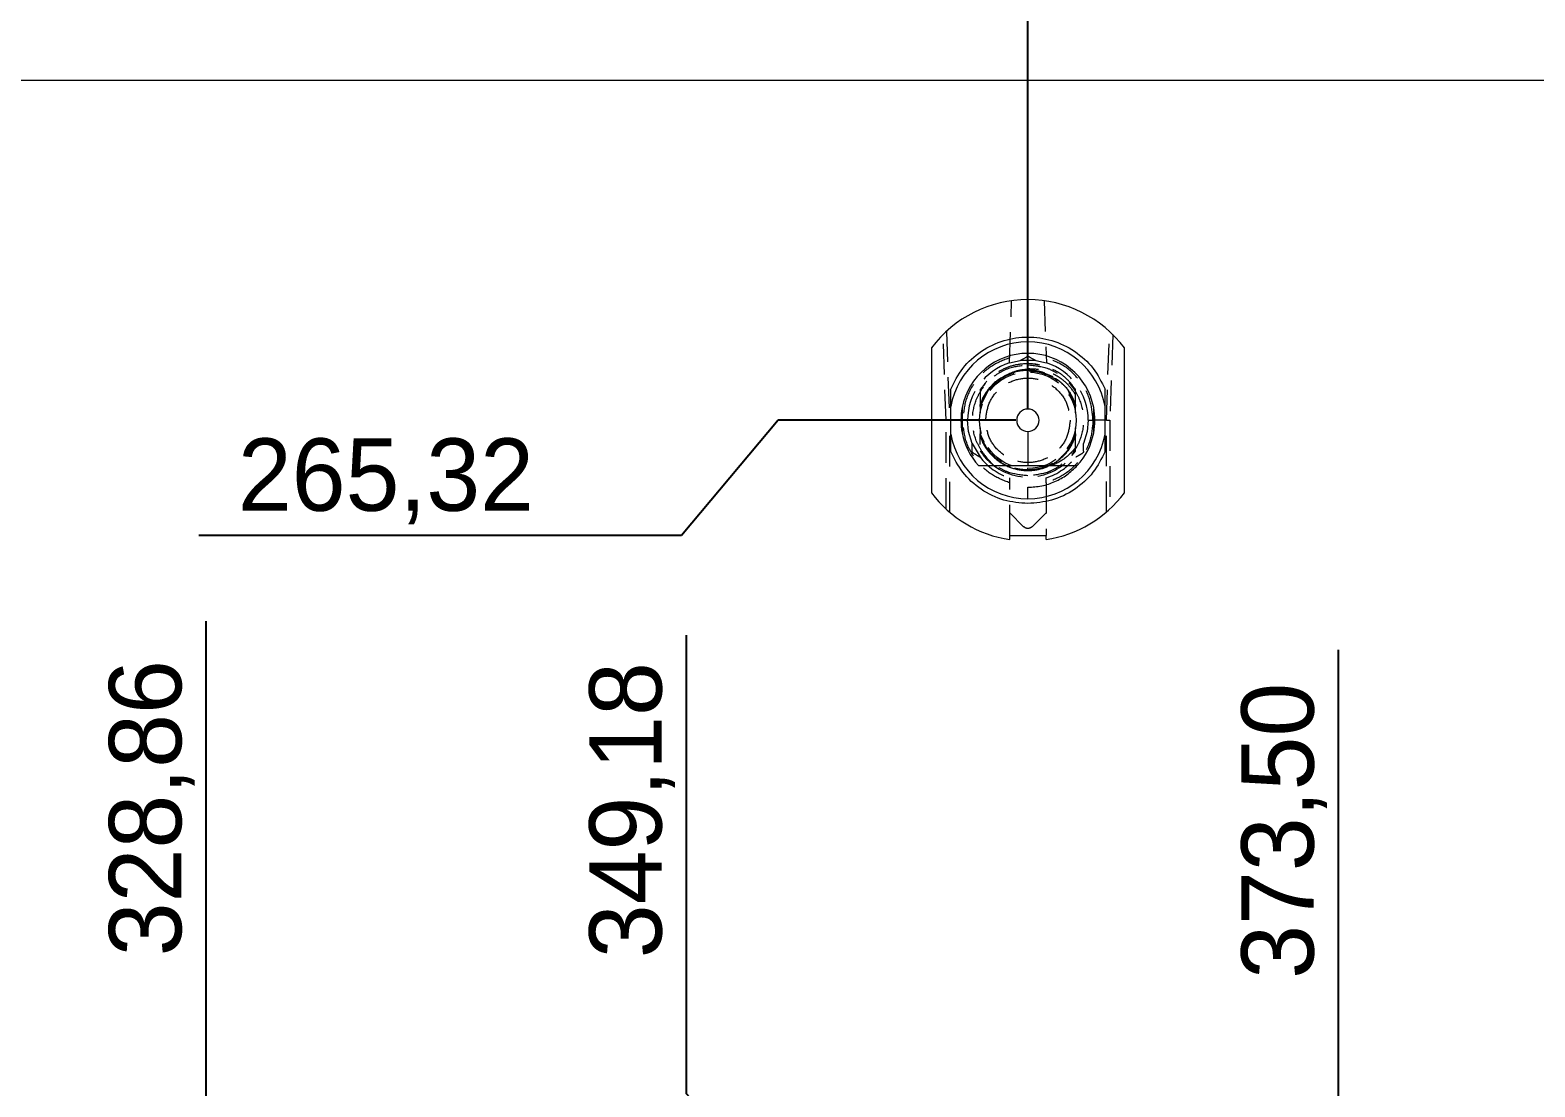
# Model space of a CAD drawing. Header units: millimetres. Extents: x -64 to 530, y -86 to 334.
# Drawn here: x 318.4 to 380.7, y 237.7 to 281.5 of the extents above; entities that cross this region are included whole.
import ezdxf

# ---------------------------------------------------------------- set-up
doc = ezdxf.new("R2010")
doc.units = ezdxf.units.MM
doc.header["$PDSIZE"] = -1
doc.linetypes.add('HIDDEN', pattern=[1.905, 1.27, -0.635])
doc.dimstyles.new('ISO-25', dxfattribs={"dimtxt": 2.5, "dimasz": 2.5, "dimexe": 1.25, "dimexo": 0.625, "dimtad": 1, "dimtxsty": 'Standard', "dimcen": 2.5, "dimadec": 0, "dimazin": 0, "dimtfac": 1, "dimtmove": 0, "dimatfit": 3, "dimfxl": 0, "dimarcsym": 0})

# ---------------------------------------------------------------- blocks, each defined once
blk = doc.blocks.new('*D35')
at = {"color": 0, "lineweight": -2}
for p, q in [((437.684, 297.079), (437.684, 315.579)), ((431.8, 293.079), (437.684, 297.079)), ((431.8, 279.9), (431.8, 293.079))]:
    blk.add_line(p, q, dxfattribs=at)
at = {"layer": 'Defpoints', "color": 0}
for p in [(437.684, 301.079), (431.8, 279.4), (0, 0)]:
    blk.add_point(p, dxfattribs=at)
at = {"color": 0, "insert": (435.434, 308.579), "char_height": 3, "attachment_point": 5, "rotation": 90}
blk.add_mtext('431,80', dxfattribs=at)
blk = doc.blocks.new('*D48')
at = {"color": 0, "lineweight": -2}
for p, q in [((355.301, 295.339), (355.301, 315.339)), ((359.73, 291.339), (355.301, 295.339)), ((359.73, 265.82), (359.73, 291.339))]:
    blk.add_line(p, q, dxfattribs=at)
at = {"layer": 'Defpoints', "color": 0}
for p in [(355.301, 299.339), (359.73, 265.32), (0, 0)]:
    blk.add_point(p, dxfattribs=at)
at = {"color": 0, "insert": (353.051, 307.589), "char_height": 3, "attachment_point": 5, "rotation": 90}
blk.add_mtext('359,73', dxfattribs=at)
blk = doc.blocks.new('*D49')
at = {"color": 0, "lineweight": -2}
for p, q in [((349.375, 265.32), (345.375, 260.541)), ((359.23, 265.32), (349.375, 265.32)), ((345.375, 260.541), (325.375, 260.541))]:
    blk.add_line(p, q, dxfattribs=at)
at = {"layer": 'Defpoints', "color": 0}
for p in [(359.73, 265.32), (341.375, 260.541), (0, 0)]:
    blk.add_point(p, dxfattribs=at)
at = {"color": 0, "insert": (333.125, 262.791), "char_height": 3, "attachment_point": 5}
blk.add_mtext('265,32', dxfattribs=at)
blk = doc.blocks.new('*D50')
at = {"color": 0, "lineweight": -2}
for p, q in [((411.281, 297.743), (411.281, 316.243)), ((415.9, 293.743), (411.281, 297.743)), ((415.9, 279.97), (415.9, 293.743))]:
    blk.add_line(p, q, dxfattribs=at)
at = {"layer": 'Defpoints', "color": 0}
for p in [(411.281, 301.743), (415.9, 279.47), (0, 0)]:
    blk.add_point(p, dxfattribs=at)
at = {"color": 0, "insert": (409.031, 309.243), "char_height": 3, "attachment_point": 5, "rotation": 90}
blk.add_mtext('415,90', dxfattribs=at)
blk = doc.blocks.new('*D51')
at = {"color": 0, "lineweight": -2}
for p, q in [((441.42, 274.4), (445.42, 275.871)), ((445.42, 275.871), (464.92, 275.871)), ((425.95, 274.4), (441.42, 274.4))]:
    blk.add_line(p, q, dxfattribs=at)
at = {"layer": 'Defpoints', "color": 0}
for p in [(449.42, 275.871), (425.45, 274.4), (0, 0)]:
    blk.add_point(p, dxfattribs=at)
at = {"color": 0, "insert": (457.42, 278.121), "char_height": 3, "attachment_point": 5}
blk.add_mtext('274,40', dxfattribs=at)
blk = doc.blocks.new('*D52')
at = {"color": 0, "lineweight": -2}
for p, q in [((423.283, 294.998), (423.283, 314.998)), ((425.45, 290.998), (423.283, 294.998)), ((425.45, 274.9), (425.45, 290.998))]:
    blk.add_line(p, q, dxfattribs=at)
at = {"layer": 'Defpoints', "color": 0}
for p in [(423.283, 298.998), (425.45, 274.4), (0, 0)]:
    blk.add_point(p, dxfattribs=at)
at = {"color": 0, "insert": (421.033, 307.248), "char_height": 3, "attachment_point": 5, "rotation": 90}
blk.add_mtext('425,45', dxfattribs=at)
blk = doc.blocks.new('*D77')
at = {"color": 0, "lineweight": -2}
for p, q in [((404.526, 297.682), (404.526, 316.182)), ((412.401, 293.682), (404.526, 297.682)), ((412.401, 279.9), (412.401, 293.682))]:
    blk.add_line(p, q, dxfattribs=at)
at = {"layer": 'Defpoints', "color": 0}
for p in [(404.526, 301.682), (412.401, 279.4), (0, 0)]:
    blk.add_point(p, dxfattribs=at)
at = {"color": 0, "insert": (402.276, 309.182), "char_height": 3, "attachment_point": 5, "rotation": 90}
blk.add_mtext('412,40', dxfattribs=at)
blk = doc.blocks.new('*D78')
at = {"color": 0, "lineweight": -2}
for p, q in [((417.265, 297.291), (417.265, 315.791)), ((419.399, 293.291), (417.265, 297.291)), ((419.399, 279.9), (419.399, 293.291))]:
    blk.add_line(p, q, dxfattribs=at)
at = {"layer": 'Defpoints', "color": 0}
for p in [(417.265, 301.291), (419.399, 279.4), (0, 0)]:
    blk.add_point(p, dxfattribs=at)
at = {"color": 0, "insert": (415.015, 308.791), "char_height": 3, "attachment_point": 5, "rotation": 90}
blk.add_mtext('419,40', dxfattribs=at)
blk = doc.blocks.new('*D119')
at = {"color": 0, "lineweight": -2}
for p, q in [((393.843, 235.159), (393.843, 254.159)), ((396, 231.159), (393.843, 235.159)), ((396, 225.095), (396, 231.159))]:
    blk.add_line(p, q, dxfattribs=at)
at = {"layer": 'Defpoints', "color": 0}
for p in [(393.843, 239.159), (396, 224.595), (0, 0)]:
    blk.add_point(p, dxfattribs=at)
at = {"color": 0, "insert": (391.593, 246.909), "char_height": 3, "attachment_point": 5, "rotation": 90}
blk.add_mtext('396,00', dxfattribs=at)
blk = doc.blocks.new('*D120')
at = {"color": 0, "lineweight": -2}
for p, q in [((372.602, 236.309), (372.602, 255.809)), ((373.5, 232.309), (372.602, 236.309)), ((373.5, 225.095), (373.5, 232.309))]:
    blk.add_line(p, q, dxfattribs=at)
at = {"layer": 'Defpoints', "color": 0}
for p in [(372.602, 240.309), (373.5, 224.595), (0, 0)]:
    blk.add_point(p, dxfattribs=at)
at = {"color": 0, "insert": (370.352, 248.309), "char_height": 3, "attachment_point": 5, "rotation": 90}
blk.add_mtext('373,50', dxfattribs=at)
blk = doc.blocks.new('*D121')
at = {"color": 0, "lineweight": -2}
for p, q in [((345.579, 237.414), (345.579, 256.414)), ((349.175, 233.414), (345.579, 237.414)), ((349.175, 225.095), (349.175, 233.414))]:
    blk.add_line(p, q, dxfattribs=at)
at = {"layer": 'Defpoints', "color": 0}
for p in [(345.579, 241.414), (349.175, 224.595), (0, 0)]:
    blk.add_point(p, dxfattribs=at)
at = {"color": 0, "insert": (343.329, 249.164), "char_height": 3, "attachment_point": 5, "rotation": 90}
blk.add_mtext('349,18', dxfattribs=at)
blk = doc.blocks.new('*D122')
at = {"color": 0, "lineweight": -2}
for p, q in [((325.674, 236.995), (325.674, 256.995)), ((328.855, 232.995), (325.674, 236.995)), ((328.855, 225.095), (328.855, 232.995))]:
    blk.add_line(p, q, dxfattribs=at)
at = {"layer": 'Defpoints', "color": 0}
for p in [(325.674, 240.995), (328.855, 224.595), (0, 0)]:
    blk.add_point(p, dxfattribs=at)
at = {"color": 0, "insert": (323.424, 249.245), "char_height": 3, "attachment_point": 5, "rotation": 90}
blk.add_mtext('328,86', dxfattribs=at)

msp = doc.modelspace()

# ---------------------------------------------------------------- linework, layer by layer
at = {"color": 7, "linetype": 'Continuous', "lineweight": 15}
for p, q in [((412.401, 279.4), (297.399, 279.4)), ((355.73, 268.32), (355.73, 262.32)), ((359.73, 268.095), (359.73, 268.57)), ((363.73, 262.32), (363.73, 268.32)), ((359.73, 268.095), (359.73, 265.785)), ((359.73, 264.855), (359.73, 263.445)), ((359.73, 262.07), (359.73, 262.545)), ((358.98, 260.545), (360.48, 260.545)), ((358.98, 260.377), (358.98, 260.545)), ((360.48, 260.377), (360.48, 260.545))]:
    msp.add_line(p, q, dxfattribs=at)
at = {"color": 7, "linetype": 'HIDDEN', "lineweight": 0}
for p, q in [((358.965, 267.7), (359.055, 270.274)), ((360.405, 270.274), (360.495, 267.7)), ((356.336, 265.32), (356.212, 268.872)), ((356.351, 269.006), (356.48, 265.32)), ((362.98, 265.32), (363.109, 269.006)), ((363.248, 268.872), (363.124, 265.32)), ((358.965, 267.7), (359.407, 267.799)), ((359.407, 267.799), (359.68, 267.957)), ((360.053, 267.799), (359.407, 267.799)), ((359.73, 267.67), (359.507, 267.642)), ((360.219, 267.609), (359.73, 267.67)), ((359.78, 267.957), (360.053, 267.799)), ((360.053, 267.799), (360.495, 267.7)), ((360.77, 267.121), (360.409, 267.279)), ((357.961, 266.839), (357.755, 266.594)), ((357.755, 266.594), (357.755, 265.971)), ((357.755, 265.886), (358.116, 266.591)), ((358.019, 266.485), (357.755, 265.971)), ((357.755, 265.971), (358.019, 266.485)), ((357.985, 266.418), (357.755, 265.971)), ((357.755, 265.886), (358.006, 266.418)), ((357.755, 265.971), (357.985, 266.418)), ((357.755, 265.886), (358.006, 266.418)), ((361.705, 265.971), (361.442, 266.483)), ((361.443, 266.443), (361.705, 265.886)), ((361.443, 266.443), (361.705, 265.886)), ((361.705, 266.594), (361.476, 266.867)), ((361.705, 265.971), (361.508, 266.355)), ((361.705, 265.971), (361.705, 266.594)), ((361.705, 265.635), (361.705, 266.393)), ((357.005, 265.844), (357.005, 265.844)), ((357.755, 265.886), (357.755, 265.635)), ((356.48, 265.32), (356.336, 265.32)), ((356.336, 261.649), (356.336, 265.32)), ((357.03, 265.32), (356.48, 265.32)), ((357.03, 265.32), (357.23, 265.32)), ((362.23, 265.32), (362.43, 265.32)), ((362.98, 265.32), (362.43, 265.32)), ((362.98, 265.32), (363.124, 265.32)), ((363.124, 265.32), (363.124, 261.649)), ((356.48, 264.67), (356.48, 261.52)), ((357.755, 265.005), (357.755, 264.754)), ((357.915, 264.415), (357.755, 264.754)), ((357.755, 264.319), (357.755, 264.669)), ((358.049, 264.097), (357.755, 264.669)), ((358.049, 264.097), (357.755, 264.669)), ((357.755, 264.669), (357.879, 264.428)), ((361.543, 264.354), (361.705, 264.669)), ((361.705, 264.754), (361.557, 264.441)), ((361.705, 264.046), (361.705, 265.005)), ((361.705, 264.319), (361.705, 264.669)), ((362.98, 261.52), (362.98, 264.67)), ((357.422, 264.36), (357.745, 263.801)), ((358.332, 263.431), (357.755, 264.046)), ((361.556, 263.868), (361.705, 264.046)), ((358.98, 260.545), (358.98, 262.726)), ((360.48, 262.726), (360.48, 260.545)), ((359.553, 260.912), (358.98, 261.485)), ((360.48, 261.485), (359.907, 260.912))]:
    msp.add_line(p, q, dxfattribs=at)
at = {"color": 7, "linetype": 'HIDDEN', "lineweight": 0, "flags": 128}
for points in [[(360.757, 267.099), (360.757, 267.099)], [(357.755, 266.594), (357.755, 266.594)], [(361.509, 266.347), (361.509, 266.347)], [(361.705, 266.594), (361.705, 266.594)], [(361.705, 266.594), (361.705, 266.594)], [(361.705, 266.594), (361.705, 266.594)], [(361.705, 266.594), (361.705, 266.594)], [(361.705, 266.594), (361.705, 266.594)], [(361.705, 266.594), (361.705, 266.594)], [(361.705, 266.594), (361.705, 266.594)], [(357.755, 265.886), (357.755, 265.886)], [(357.755, 265.886), (357.755, 265.886)], [(357.755, 265.886), (357.755, 265.886)], [(357.755, 265.886), (357.755, 265.886)], [(357.755, 265.886), (357.755, 265.886)], [(357.755, 265.886), (357.755, 265.886)], [(357.755, 265.886), (357.755, 265.886)], [(357.755, 265.886), (357.755, 265.886)], [(357.422, 264.36), (357.274, 264.854), (357.23, 265.32)], [(361.705, 265.635), (361.705, 265.635)], [(362.23, 265.32), (362.186, 264.854), (362.038, 264.36)], [(357.755, 264.754), (357.755, 264.754)], [(357.755, 264.754), (357.755, 264.754)], [(357.755, 264.754), (357.755, 264.754)], [(357.755, 264.754), (357.755, 264.754)], [(357.755, 264.754), (357.755, 264.754)], [(361.705, 265.005), (361.705, 265.005)], [(357.755, 264.046), (357.755, 264.046)], [(361.705, 264.046), (361.705, 264.046)], [(361.705, 264.046), (361.705, 264.046)], [(361.705, 264.046), (361.705, 264.046)], [(361.705, 264.046), (361.705, 264.046)], [(361.705, 264.046), (361.705, 264.046)], [(361.705, 264.046), (361.705, 264.046)], [(361.705, 264.046), (361.705, 264.046)], [(361.705, 264.046), (361.705, 264.046)], [(360.506, 263.391), (360.477, 263.387), (360.469, 263.387), (360.467, 263.387), (360.466, 263.388), (360.466, 263.388), (360.466, 263.388), (360.466, 263.388), (360.466, 263.388), (360.466, 263.388), (360.466, 263.388), (360.466, 263.388), (360.466, 263.388), (360.466, 263.387), (360.466, 263.387), (360.466, 263.387), (360.466, 263.387), (360.466, 263.387), (360.466, 263.387), (360.466, 263.387), (360.466, 263.388), (360.466, 263.388), (360.466, 263.388), (360.466, 263.388), (360.466, 263.388), (360.466, 263.388), (360.466, 263.388), (360.466, 263.388), (360.466, 263.388), (360.466, 263.389), (360.466, 263.389), (360.469, 263.392), (360.599, 263.456), (360.762, 263.543)]]:
    msp.add_lwpolyline(points, dxfattribs=at)
at = {"color": 7, "linetype": 'HIDDEN', "lineweight": 0}
msp.add_circle((359.73, 265.32), 2, dxfattribs=at)
at = {"color": 7, "linetype": 'Continuous', "lineweight": 15}
for radius, start, end in [(5, 36.8699, 143.1301), (3.25, 90, 169.93673), (3.25, 10.06327, 90), (2.775, 90, 169.10705), (2.775, 10.89295, 90), (2.775, 169.10676, 190.89295), (0.465, 90, 270), (0.465, 270, 90), (2.775, 349.10668, 10.89376), (3.25, 190.06327, 270), (2.775, 190.89324, 222.50663), (3.25, 270, 349.93673), (2.775, 317.49336, 349.10705), (5, 216.8699, 261.37307), (5, 278.62693, 323.1301)]:
    msp.add_arc((359.73, 265.32), radius, start, end, dxfattribs=at)
at = {"color": 7, "linetype": 'HIDDEN', "lineweight": 0}
for radius, start, end in [(2.5, 107.81569, 180), (2.5, 0, 72.18431), (2.5, 217.42024, 252.5424), (2.35, 233.50581, 327.18508), (2.5, 287.4576, 322.57976)]:
    msp.add_arc((359.73, 265.32), radius, start, end, dxfattribs=at)
at = {"color": 7, "linetype": 'Continuous', "lineweight": 15}
for points, knots in [([(356.53, 266.609), (356.681, 266.908), (356.99, 267.52), (357.773, 268.222), (358.713, 268.671), (359.73, 268.819), (360.747, 268.671), (361.687, 268.222), (362.47, 267.52), (362.779, 266.908), (362.93, 266.609)], [0, 0, 0, 0, 0.122204, 0.25, 0.377796, 0.5, 0.622203, 0.75, 0.877796, 1, 1, 1, 1]), ([(356.53, 265.888), (356.53, 265.888), (356.53, 265.89), (356.53, 265.901), (356.53, 265.945), (356.53, 266.141), (356.53, 266.375), (356.53, 266.571), (356.53, 266.609)], [0, 0, 0, 0, 0.01693, 0.039302, 0.081688, 0.236203, 0.85216, 1, 1, 1, 1]), ([(362.93, 265.888), (362.93, 265.888), (362.93, 265.89), (362.93, 265.901), (362.93, 265.945), (362.93, 266.141), (362.93, 266.375), (362.93, 266.571), (362.93, 266.609)], [0, 0, 0, 0, 0.01693, 0.039302, 0.081688, 0.236203, 0.85216, 1, 1, 1, 1]), ([(356.53, 264.752), (356.53, 264.928), (356.53, 265.28), (356.53, 265.674), (356.53, 265.866), (356.53, 265.888)], [0, 0, 0, 0, 0.469102, 0.939612, 1, 1, 1, 1]), ([(357.005, 265.844), (357.005, 265.554), (357.005, 265.201), (357.005, 264.857), (357.005, 264.796)], [0, 0, 0, 0, 0.821487, 1, 1, 1, 1]), ([(362.455, 264.796), (362.455, 265.086), (362.455, 265.439), (362.455, 265.783), (362.455, 265.844)], [0, 0, 0, 0, 0.821499, 1, 1, 1, 1]), ([(362.93, 264.752), (362.93, 264.928), (362.93, 265.28), (362.93, 265.674), (362.93, 265.866), (362.93, 265.888)], [0, 0, 0, 0, 0.469102, 0.939612, 1, 1, 1, 1]), ([(356.53, 264.031), (356.53, 264.165), (356.53, 264.339), (356.53, 264.533), (356.53, 264.614), (356.53, 264.668), (356.53, 264.707), (356.53, 264.734), (356.53, 264.748), (356.53, 264.752), (356.53, 264.752), (356.53, 264.752)], [0, 0, 0, 0, 0.521933, 0.674711, 0.77963, 0.851735, 0.901661, 0.954566, 0.97588, 0.993095, 1, 1, 1, 1]), ([(362.93, 264.031), (362.93, 264.165), (362.93, 264.339), (362.93, 264.533), (362.93, 264.614), (362.93, 264.668), (362.93, 264.707), (362.93, 264.734), (362.93, 264.748), (362.93, 264.752), (362.93, 264.752), (362.93, 264.752)], [0, 0, 0, 0, 0.521933, 0.674711, 0.77963, 0.851735, 0.901661, 0.954566, 0.97588, 0.993095, 1, 1, 1, 1]), ([(359.724, 261.87), (359.39, 261.899), (358.708, 261.957), (357.771, 262.423), (356.989, 263.12), (356.681, 263.732), (356.53, 264.031)], [0, 0, 0, 0, 0.244424, 0.500002, 0.755576, 1, 1, 1, 1]), ([(362.93, 264.031), (362.779, 263.731), (362.47, 263.118), (361.685, 262.42), (360.743, 261.954), (360.059, 261.898), (359.724, 261.87)], [0, 0, 0, 0, 0.24439, 0.499998, 0.755608, 1, 1, 1, 1]), ([(357.684, 263.445), (358.122, 263.445), (358.725, 263.445), (359.514, 263.445), (359.73, 263.445)], [0, 0, 0, 0, 0.725759, 1, 1, 1, 1]), ([(359.73, 263.445), (359.925, 263.445), (360.429, 263.445), (361.111, 263.445), (361.56, 263.445), (361.776, 263.445)], [0, 0, 0, 0, 0.246527, 0.63814, 1, 1, 1, 1]), ([(359.73, 262.545), (359.922, 262.556), (360.305, 262.579), (360.854, 262.764), (361.362, 263.044), (361.638, 263.311), (361.776, 263.445)], [0, 0, 0, 0, 0.249998, 0.5, 0.750002, 1, 1, 1, 1])]:
    msp.add_open_spline(points, degree=3, knots=knots, dxfattribs=at)
at = {"color": 7, "linetype": 'HIDDEN', "lineweight": 0}
for points, knots in [([(358.973, 267.912), (358.709, 267.808), (358.168, 267.595), (357.534, 266.966), (357.108, 266.181), (357.056, 265.602), (357.03, 265.32)], [0, 0, 0, 0, 0.243425, 0.499999, 0.756576, 1, 1, 1, 1]), ([(359.73, 263.02), (359.441, 263.051), (358.994, 263.099), (358.458, 263.385), (358.093, 263.682), (357.794, 264.048), (357.516, 264.584), (357.374, 265.32), (357.516, 266.056), (357.793, 266.592), (358.092, 266.958), (358.458, 267.255), (358.994, 267.541), (359.441, 267.589), (359.73, 267.62)], [0, 0, 0, 0, 0.119722, 0.184823, 0.25, 0.315103, 0.380279, 0.499999, 0.619722, 0.684824, 0.750001, 0.815101, 0.880277, 1, 1, 1, 1]), ([(359.73, 267.67), (359.534, 267.656), (359.143, 267.628), (358.595, 267.402), (358.108, 267.064), (357.873, 266.75), (357.755, 266.594)], [0, 0, 0, 0, 0.249998, 0.500002, 0.749996, 1, 1, 1, 1]), ([(359.68, 267.957), (359.688, 267.96), (359.704, 267.968), (359.73, 267.971), (359.756, 267.968), (359.772, 267.96), (359.78, 267.957)], [0, 0, 0, 0, 0.250042, 0.500066, 0.75009, 1, 1, 1, 1]), ([(361.705, 266.594), (361.587, 266.75), (361.352, 267.064), (360.865, 267.402), (360.317, 267.628), (359.926, 267.656), (359.73, 267.67)], [0, 0, 0, 0, 0.250004, 0.500003, 0.750002, 1, 1, 1, 1]), ([(359.73, 267.62), (360.019, 267.589), (360.466, 267.541), (361.002, 267.255), (361.367, 266.958), (361.666, 266.592), (361.944, 266.056), (362.086, 265.32), (361.944, 264.584), (361.667, 264.048), (361.368, 263.682), (361.002, 263.385), (360.466, 263.099), (360.019, 263.051), (359.73, 263.02)], [0, 0, 0, 0, 0.119721, 0.184823, 0.249999, 0.315102, 0.380278, 0.5, 0.619721, 0.684823, 0.75, 0.815101, 0.88028, 1, 1, 1, 1]), ([(362.43, 265.32), (362.404, 265.602), (362.352, 266.181), (361.926, 266.966), (361.292, 267.595), (360.751, 267.808), (360.488, 267.912)], [0, 0, 0, 0, 0.243425, 0.500001, 0.756578, 1, 1, 1, 1]), ([(357.755, 265.971), (357.842, 266.171), (358.015, 266.571), (358.493, 267.032), (359.078, 267.331), (359.73, 267.434), (360.382, 267.331), (360.967, 267.032), (361.445, 266.571), (361.618, 266.171), (361.705, 265.971)], [0, 0, 0, 0, 0.125, 0.249999, 0.374999, 0.5, 0.624999, 0.75, 0.874999, 1, 1, 1, 1]), ([(359.013, 267.26), (358.84, 267.184), (358.468, 267.022), (358.016, 266.568), (357.842, 266.17), (357.755, 265.971)], [0, 0, 0, 0, 0.302545, 0.651275, 1, 1, 1, 1]), ([(357.98, 265.32), (358.006, 265.549), (358.059, 266.007), (358.464, 266.59), (359.042, 266.979), (359.73, 267.116), (360.418, 266.979), (360.996, 266.59), (361.401, 266.007), (361.454, 265.549), (361.48, 265.32)], [0, 0, 0, 0, 0.125001, 0.25, 0.374999, 0.5, 0.624999, 0.75, 0.874999, 1, 1, 1, 1]), ([(358.116, 266.591), (358.244, 266.73), (358.5, 267.006), (359.009, 267.27), (359.563, 267.394), (360.131, 267.361), (360.67, 267.176), (361.135, 266.852), (361.506, 266.416), (361.639, 266.062), (361.705, 265.886)], [0, 0, 0, 0, 0.125001, 0.250002, 0.375, 0.500001, 0.625002, 0.75, 0.874999, 1, 1, 1, 1]), ([(358.825, 267.192), (358.691, 267.11), (358.424, 266.946), (358.219, 266.709), (358.116, 266.591)], [0, 0, 0, 0, 0.502479, 1, 1, 1, 1]), ([(358.825, 267.192), (358.968, 267.26), (359.255, 267.397), (359.571, 267.432), (359.73, 267.449)], [0, 0, 0, 0, 0.497068, 1, 1, 1, 1]), ([(361.705, 265.971), (361.65, 266.108), (361.541, 266.383), (361.271, 266.739), (360.937, 267.033), (360.548, 267.249), (360.122, 267.378), (359.679, 267.414), (359.236, 267.36), (358.962, 267.248), (358.825, 267.192)], [0, 0, 0, 0, 0.124998, 0.25, 0.374999, 0.499997, 0.624998, 0.749997, 0.874999, 1, 1, 1, 1]), ([(361.705, 266.393), (361.588, 266.556), (361.355, 266.879), (360.862, 267.22), (360.311, 267.434), (359.923, 267.444), (359.73, 267.449)], [0, 0, 0, 0, 0.255052, 0.50674, 0.755052, 1, 1, 1, 1]), ([(357.755, 265.886), (357.833, 266.096), (357.976, 266.482), (358.28, 266.757), (358.419, 266.883)], [0, 0, 0, 0, 0.5445, 1, 1, 1, 1]), ([(357.755, 265.971), (357.838, 266.175), (357.977, 266.519), (358.255, 266.763), (358.368, 266.863)], [0, 0, 0, 0, 0.592121, 1, 1, 1, 1]), ([(357.755, 265.886), (357.755, 265.886), (357.755, 265.887), (357.755, 265.894), (357.755, 265.921), (357.755, 265.949), (357.755, 265.971)], [0, 0, 0, 0, 0.068872, 0.145404, 0.344969, 1, 1, 1, 1]), ([(357.755, 265.886), (357.755, 265.886), (357.755, 265.887), (357.755, 265.894), (357.755, 265.921), (357.755, 265.949), (357.755, 265.971)], [0, 0, 0, 0, 0.068952, 0.145594, 0.345197, 1, 1, 1, 1]), ([(361.705, 265.971), (361.705, 265.949), (361.705, 265.921), (361.705, 265.894), (361.705, 265.887), (361.705, 265.886), (361.705, 265.886)], [0, 0, 0, 0, 0.659336, 0.855219, 0.930507, 1, 1, 1, 1]), ([(361.705, 265.971), (361.705, 265.949), (361.705, 265.921), (361.705, 265.894), (361.705, 265.887), (361.705, 265.886), (361.705, 265.886)], [0, 0, 0, 0, 0.65954, 0.855388, 0.930569, 1, 1, 1, 1]), ([(358.98, 262.726), (358.716, 262.83), (358.173, 263.042), (357.537, 263.671), (357.109, 264.457), (357.056, 265.037), (357.03, 265.32)], [0, 0, 0, 0, 0.243392, 0.499998, 0.756606, 1, 1, 1, 1]), ([(361.48, 265.32), (361.454, 265.091), (361.401, 264.633), (360.996, 264.05), (360.418, 263.661), (359.73, 263.524), (359.042, 263.661), (358.464, 264.05), (358.059, 264.633), (358.006, 265.091), (357.98, 265.32)], [0, 0, 0, 0, 0.124998, 0.25, 0.375001, 0.5, 0.625, 0.75, 0.875001, 1, 1, 1, 1]), ([(362.43, 265.32), (362.404, 265.037), (362.351, 264.457), (361.923, 263.671), (361.287, 263.042), (360.744, 262.83), (360.48, 262.726)], [0, 0, 0, 0, 0.243394, 0.500002, 0.756608, 1, 1, 1, 1]), ([(357.755, 264.669), (357.755, 264.691), (357.755, 264.719), (357.755, 264.746), (357.755, 264.753), (357.755, 264.754), (357.755, 264.754)], [0, 0, 0, 0, 0.659563, 0.855313, 0.930525, 1, 1, 1, 1]), ([(357.755, 264.754), (357.803, 264.615), (357.9, 264.336), (358.079, 264.102), (358.168, 263.985)], [0, 0, 0, 0, 0.500002, 1, 1, 1, 1]), ([(361.705, 264.754), (361.624, 264.547), (361.462, 264.133), (360.986, 263.651), (360.394, 263.337), (359.73, 263.23), (359.066, 263.337), (358.474, 263.651), (357.998, 264.133), (357.836, 264.547), (357.755, 264.754)], [0, 0, 0, 0, 0.125001, 0.250001, 0.375001, 0.500001, 0.625, 0.750001, 0.875002, 1, 1, 1, 1]), ([(361.705, 264.754), (361.624, 264.547), (361.462, 264.133), (360.986, 263.651), (360.394, 263.337), (359.73, 263.23), (359.066, 263.337), (358.474, 263.651), (357.998, 264.133), (357.836, 264.547), (357.755, 264.754)], [0, 0, 0, 0, 0.125, 0.249999, 0.375001, 0.499999, 0.625001, 0.749999, 0.875, 1, 1, 1, 1]), ([(361.705, 264.754), (361.624, 264.547), (361.462, 264.133), (360.986, 263.651), (360.394, 263.337), (359.73, 263.23), (359.066, 263.337), (358.474, 263.651), (357.998, 264.133), (357.836, 264.547), (357.755, 264.754)], [0, 0, 0, 0, 0.125, 0.249999, 0.375001, 0.5, 0.624999, 0.750001, 0.875, 1, 1, 1, 1]), ([(358.493, 263.648), (358.331, 263.79), (358.005, 264.073), (357.838, 264.47), (357.755, 264.669)], [0, 0, 0, 0, 0.499996, 1, 1, 1, 1]), ([(358.269, 263.876), (358.192, 263.945), (357.954, 264.16), (357.835, 264.463), (357.755, 264.669)], [0, 0, 0, 0, 0.321277, 1, 1, 1, 1]), ([(357.755, 264.669), (357.842, 264.469), (358.015, 264.069), (358.493, 263.608), (359.078, 263.309), (359.73, 263.206), (360.382, 263.309), (360.967, 263.608), (361.445, 264.069), (361.618, 264.469), (361.705, 264.669)], [0, 0, 0, 0, 0.125002, 0.250001, 0.374999, 0.500001, 0.625001, 0.750002, 0.875001, 1, 1, 1, 1]), ([(361.705, 264.669), (361.618, 264.469), (361.445, 264.069), (360.966, 263.608), (360.382, 263.309), (359.729, 263.206), (359.081, 263.311), (358.499, 263.592), (358.222, 263.905), (358.09, 264.055)], [0, 0, 0, 0, 0.144565, 0.289128, 0.433693, 0.578255, 0.722818, 0.867382, 1, 1, 1, 1]), ([(361.705, 264.669), (361.618, 264.469), (361.445, 264.069), (360.966, 263.608), (360.382, 263.309), (359.729, 263.205), (359.082, 263.312), (358.539, 263.567), (358.292, 263.842), (358.19, 263.955)], [0, 0, 0, 0, 0.149289, 0.298575, 0.447864, 0.59715, 0.746436, 0.895725, 1, 1, 1, 1]), ([(358.2, 263.945), (358.299, 263.835), (358.543, 263.565), (359.082, 263.312), (359.729, 263.205), (360.382, 263.309), (360.966, 263.608), (361.445, 264.069), (361.618, 264.469), (361.705, 264.669)], [0, 0, 0, 0, 0.101378, 0.251148, 0.400919, 0.550691, 0.70046, 0.850231, 1, 1, 1, 1]), ([(361.705, 264.669), (361.618, 264.469), (361.445, 264.069), (360.966, 263.608), (360.382, 263.309), (359.729, 263.205), (359.083, 263.313), (358.57, 263.547), (358.346, 263.792), (358.269, 263.876)], [0, 0, 0, 0, 0.15322, 0.306436, 0.459652, 0.612871, 0.76609, 0.919308, 1, 1, 1, 1]), ([(358.511, 263.635), (358.699, 263.524), (359.074, 263.302), (359.731, 263.208), (360.381, 263.308), (360.967, 263.608), (361.445, 264.069), (361.618, 264.469), (361.705, 264.669)], [0, 0, 0, 0, 0.166668, 0.333333, 0.499998, 0.666666, 0.833331, 1, 1, 1, 1]), ([(361.705, 264.754), (361.705, 264.754), (361.705, 264.753), (361.705, 264.746), (361.705, 264.719), (361.705, 264.691), (361.705, 264.669)], [0, 0, 0, 0, 0.068882, 0.145438, 0.344895, 1, 1, 1, 1]), ([(361.705, 264.754), (361.705, 264.754), (361.705, 264.753), (361.705, 264.746), (361.705, 264.719), (361.705, 264.691), (361.705, 264.669)], [0, 0, 0, 0, 0.068858, 0.14532, 0.344763, 1, 1, 1, 1]), ([(357.422, 264.045), (357.422, 264.127), (357.422, 264.235), (357.422, 264.332), (357.422, 264.357), (357.422, 264.359), (357.422, 264.36)], [0, 0, 0, 0, 0.638698, 0.843746, 0.925, 1, 1, 1, 1]), ([(357.472, 263.958), (357.464, 263.963), (357.45, 263.973), (357.434, 263.994), (357.424, 264.019), (357.422, 264.036), (357.422, 264.045)], [0, 0, 0, 0, 0.250751, 0.499987, 0.749203, 1, 1, 1, 1]), ([(357.472, 263.958), (357.543, 263.917), (357.637, 263.863), (357.72, 263.815), (357.741, 263.803), (357.743, 263.801), (357.745, 263.801)], [0, 0, 0, 0, 0.638739, 0.843746, 0.924998, 1, 1, 1, 1]), ([(357.755, 264.046), (357.87, 263.886), (358.055, 263.628), (358.32, 263.455), (358.42, 263.39)], [0, 0, 0, 0, 0.621041, 1, 1, 1, 1]), ([(358.168, 263.985), (358.255, 263.893), (358.356, 263.785), (358.47, 263.681), (358.489, 263.659), (358.493, 263.652), (358.494, 263.65), (358.494, 263.649), (358.493, 263.648), (358.493, 263.648)], [0, 0, 0, 0, 0.805347, 0.94596, 0.98268, 0.993211, 0.996911, 0.998477, 1, 1, 1, 1]), ([(361.705, 264.181), (361.552, 264.014), (361.247, 263.68), (360.794, 263.466), (360.542, 263.4), (360.506, 263.391)], [0, 0, 0, 0, 0.461833, 0.924146, 1, 1, 1, 1]), ([(361.716, 263.801), (361.717, 263.801), (361.719, 263.803), (361.74, 263.815), (361.792, 263.845), (361.879, 263.895), (361.95, 263.936), (361.988, 263.958)], [0, 0, 0, 0, 0.07411, 0.154921, 0.359911, 0.653735, 1, 1, 1, 1]), ([(362.038, 264.045), (362.038, 264.036), (362.036, 264.019), (362.026, 263.994), (362.01, 263.973), (361.996, 263.963), (361.988, 263.958)], [0, 0, 0, 0, 0.250797, 0.500013, 0.749249, 1, 1, 1, 1]), ([(362.038, 264.045), (362.038, 264.127), (362.038, 264.235), (362.038, 264.332), (362.038, 264.357), (362.038, 264.359), (362.038, 264.36)], [0, 0, 0, 0, 0.638654, 0.843739, 0.924998, 1, 1, 1, 1]), ([(358.98, 262.726), (358.98, 262.754), (358.98, 262.809), (358.98, 262.877), (358.98, 262.926), (358.98, 262.932), (358.98, 262.935)], [0, 0, 0, 0, 0.258123, 0.512605, 0.755602, 1, 1, 1, 1]), ([(360.48, 262.726), (360.48, 262.754), (360.48, 262.809), (360.48, 262.877), (360.48, 262.927), (360.48, 262.932), (360.48, 262.935)], [0, 0, 0, 0, 0.258618, 0.513629, 0.756096, 1, 1, 1, 1]), ([(359.907, 260.912), (359.881, 260.891), (359.829, 260.85), (359.73, 260.833), (359.631, 260.85), (359.579, 260.891), (359.553, 260.912)], [0, 0, 0, 0, 0.25001, 0.5, 0.74999, 1, 1, 1, 1])]:
    msp.add_open_spline(points, degree=3, knots=knots, dxfattribs=at)

# ---------------------------------------------------------------- dimensions: what is measured, and where the dimension line sits
for feature_location, offset, dtype, picture, middle in [((415.9, 279.47), (-4.619, 22.273), 1, '*D50', (409.031, 309.243)), ((412.401, 279.4), (-7.875, 22.282), 1, '*D77', (402.276, 309.182)), ((419.399, 279.4), (-2.134, 21.891), 1, '*D78', (415.015, 308.791)), ((431.8, 279.4), (5.884, 21.679), 1, '*D35', (435.434, 308.579)), ((359.73, 265.32), (-4.429, 34.019), 1, '*D48', (353.051, 307.589)), ((425.45, 274.4), (-2.167, 24.598), 1, '*D52', (421.033, 307.248)), ((425.45, 274.4), (23.97, 1.471), 0, '*D51', (457.42, 278.121)), ((359.73, 265.32), (-18.355, -4.779), 0, '*D49', (333.125, 262.791)), ((328.855004, 224.594993), (-3.181118, 16.399692), 1, '*D122', (323.423886, 249.244685)), ((349.175004, 224.594993), (-3.596016, 16.818599), 1, '*D121', (343.328988, 249.163592)), ((373.5, 224.595), (-0.898, 15.714), 1, '*D120', (370.352, 248.309)), ((396, 224.595), (-2.157, 14.564), 1, '*D119', (391.593, 246.909))]:
    dim = msp.add_ordinate_dim(feature_location=feature_location, offset=offset, dtype=dtype, origin=(0, 0), dimstyle='ISO-25', override={"dimtxt": 3, "dimasz": 2, "dimexe": 0.5, "dimexo": 0.5, "dimgap": 0.5, "dimzin": 0, "dimadec": 2, "dimtzin": 0})
    dim.commit()
    dim.dimension.update_dxf_attribs({"geometry": picture, "text_midpoint": middle})

doc.saveas('drawing.dxf')
